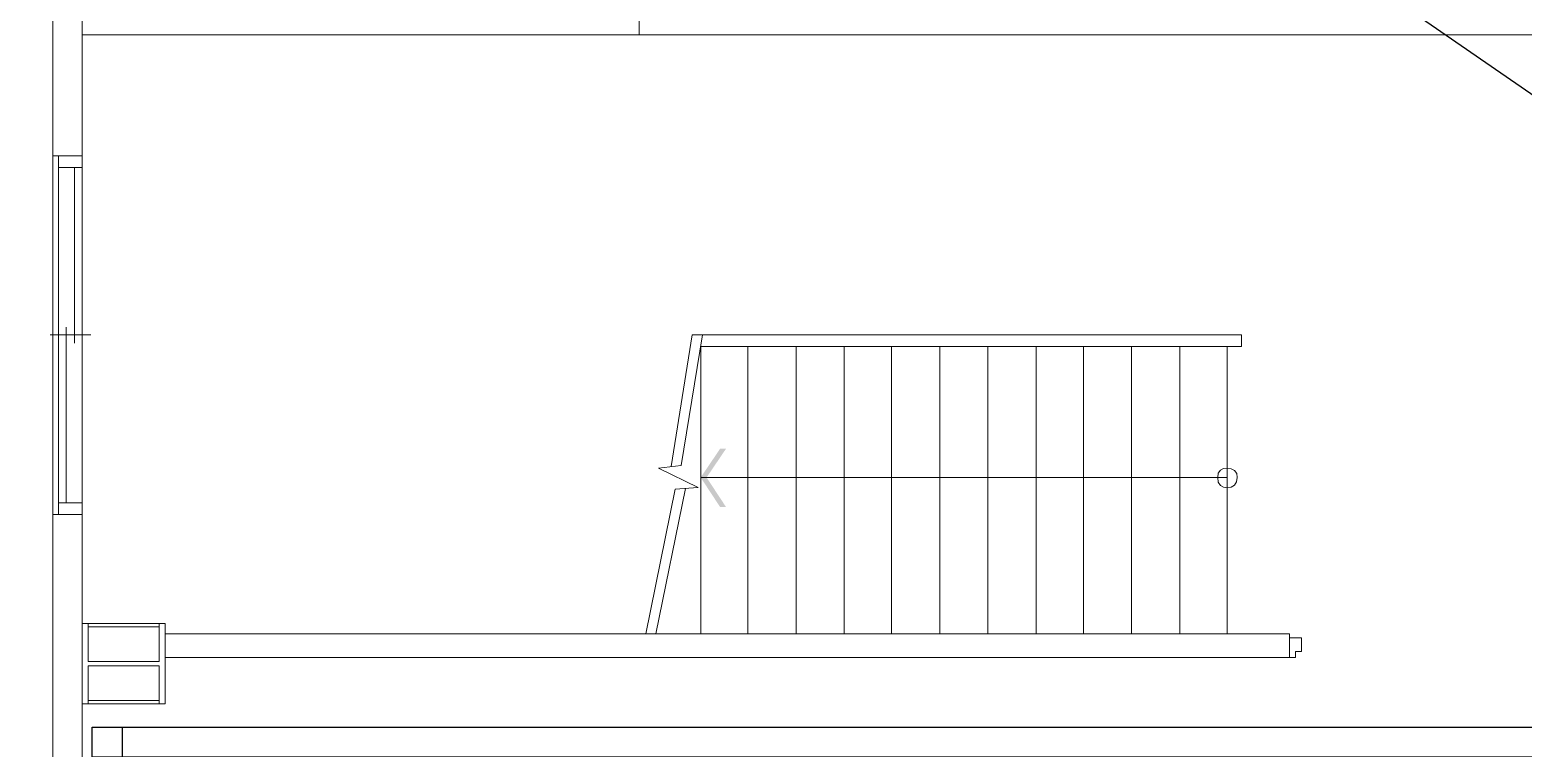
# Model space of a CAD drawing. Header units: millimetres. Extents: x -15161 to 10473752, y -72817 to 33960.
# Drawn here: x -1845 to -1096, y -11616 to -11256 of the extents above; entities that cross this region are included whole.
import ezdxf

# ---------------------------------------------------------------- set-up
doc = ezdxf.new("R2010")
doc.units = ezdxf.units.MM
doc.layers.add('PDF_單色填滿', color=7, linetype='Continuous')
doc.layers.add('PDF_幾何圖形', color=7, linetype='Continuous')

# ---------------------------------------------------------------- blocks, each defined once
blk = doc.blocks.new('拆除後的建築底圖1131126')
at = {"layer": 'PDF_單色填滿', "lineweight": 0}
for points in [[(9857.43, 2404.77), (9860.39, 2404.77), (9867.16, 2419.16), (9870.13, 2419.16)], [(9867.16, 2389.95), (9870.13, 2389.95), (9857.43, 2404.77), (9860.39, 2404.77)]]:
    blk.add_solid(points, dxfattribs=at)
at = {"layer": 'PDF_幾何圖形', "lineweight": 0}
for points in [[(9532.68, 3547.11), (9532.68, -46.74), (9448.42, -46.74), (9448.42, 3547.11)], [(9547.5, 2659.65), (9547.5, 2566.08), (9532.68, 2566.08), (9532.68, 2659.65)], [(9586.03, 2291.29), (9588.99, 2291.29), (9588.99, 2331.52), (9586.03, 2331.52), (9586.03, 2312.46), (9550.46, 2312.46), (9550.46, 2331.52), (9547.5, 2331.52), (9547.5, 2291.29), (9550.46, 2291.29), (9550.46, 2310.35), (9586.03, 2310.35)], [(9550.46, 2329.82), (9550.46, 2331.52), (9586.03, 2331.52), (9586.03, 2329.82)], [(9550.46, 2291.29), (9550.46, 2292.99), (9586.03, 2292.99), (9586.03, 2291.29)]]:
    blk.add_lwpolyline(points, close=True, dxfattribs=at)
for points in [[(9547.5, 2656.69), (9647.42, 2656.69), (9647.42, 2638.48), (9814.66, 2638.48), (9814.66, 2743.49), (9826.52, 2743.49), (9826.52, 2626.63)], [(10338.84, 2284.52), (10338.84, 2626.63), (9826.52, 2626.63), (9547.5, 2626.63)], [(9532.68, 2566.08), (9532.68, 2386.14), (9547.5, 2386.14), (9547.5, 2566.08)], [(9535.64, 2566.08), (9535.64, 2386.14)], [(9547.5, 2560.15), (9535.64, 2560.15)], [(9543.69, 2560.15), (9543.69, 2472.09)], [(9539.45, 2392.06), (9539.45, 2480.13)], [(9551.73, 2476.32), (9531.41, 2476.32)], [(9829.91, 2326.44), (9844.72, 2398.84), (9856.16, 2399.68), (9836.26, 2409.42), (9847.69, 2410.69), (9858.27, 2476.32)], [(9857.43, 2326.44), (9857.43, 2470.39), (10128.4, 2470.39), (10128.4, 2476.32), (9853.19, 2476.32), (9842.61, 2410.27)], [(9881.14, 2326.44), (9881.14, 2470.39)], [(9905.27, 2326.44), (9905.27, 2470.39)], [(9929.4, 2326.44), (9929.4, 2470.39)], [(9953.12, 2326.44), (9953.12, 2470.39)], [(9977.25, 2326.44), (9977.25, 2470.39)], [(10001.38, 2326.44), (10001.38, 2470.39)], [(10025.52, 2326.44), (10025.52, 2470.39)], [(10049.23, 2326.44), (10049.23, 2470.39)], [(10073.36, 2326.44), (10073.36, 2470.39)], [(10097.5, 2326.44), (10097.5, 2470.39)], [(10121.21, 2326.44), (10121.21, 2470.39)], [(9857.43, 2404.77), (10121.21, 2404.77)], [(9834.99, 2326.44), (9849.81, 2399.26)], [(9547.5, 2392.06), (9535.64, 2392.06)], [(9547.5, 2386.14), (9547.5, 2185.44), (9532.68, 2185.44), (9532.68, 2386.14)], [(10152.54, 2314.58), (10152.54, 2326.44), (9588.99, 2326.44)], [(10152.54, 2326.44), (10152.54, 2314.58), (10155.5, 2314.58), (10155.5, 2317.54), (10158.47, 2317.54), (10158.47, 2324.32), (10152.54, 2324.32)], [(9588.99, 2314.58), (10152.54, 2314.58)]]:
    blk.add_lwpolyline(points, dxfattribs=at)
for points in [[(10126.29, 2404.77), (10127.02, 2410.89), (10115.81, 2411.26), (10116.55, 2404.77)], [(10116.55, 2404.77), (10115.93, 2397.62), (10126.89, 2398.04), (10126.29, 2404.77)]]:
    blk.add_open_spline(points, degree=3, dxfattribs=at)

msp = doc.modelspace()

# ---------------------------------------------------------------- linework, layer by layer
at = {"color": 230}
msp.add_line((-2764.4316, -10132.7848), (3296.1753, -14319.3759), dxfattribs=at)
at = {"color": 94}
for points in [[(-257.155, -11605.4957), (-257.155, -11620.4957), (-1813.3405, -11620.4957), (-1813.3405, -11605.4957)], [(-1798.3405, -12148.5405), (-1813.3405, -12148.5405), (-1813.3405, -11605.4957), (-1798.3405, -11605.4957)]]:
    msp.add_lwpolyline(points, close=True, dxfattribs=at)

# ---------------------------------------------------------------- block references
at = {"color": 30}
msp.add_blockref('拆除後的建築底圖1131126', (-11365.8362, -13885.0952), dxfattribs=at)

doc.saveas('drawing.dxf')
